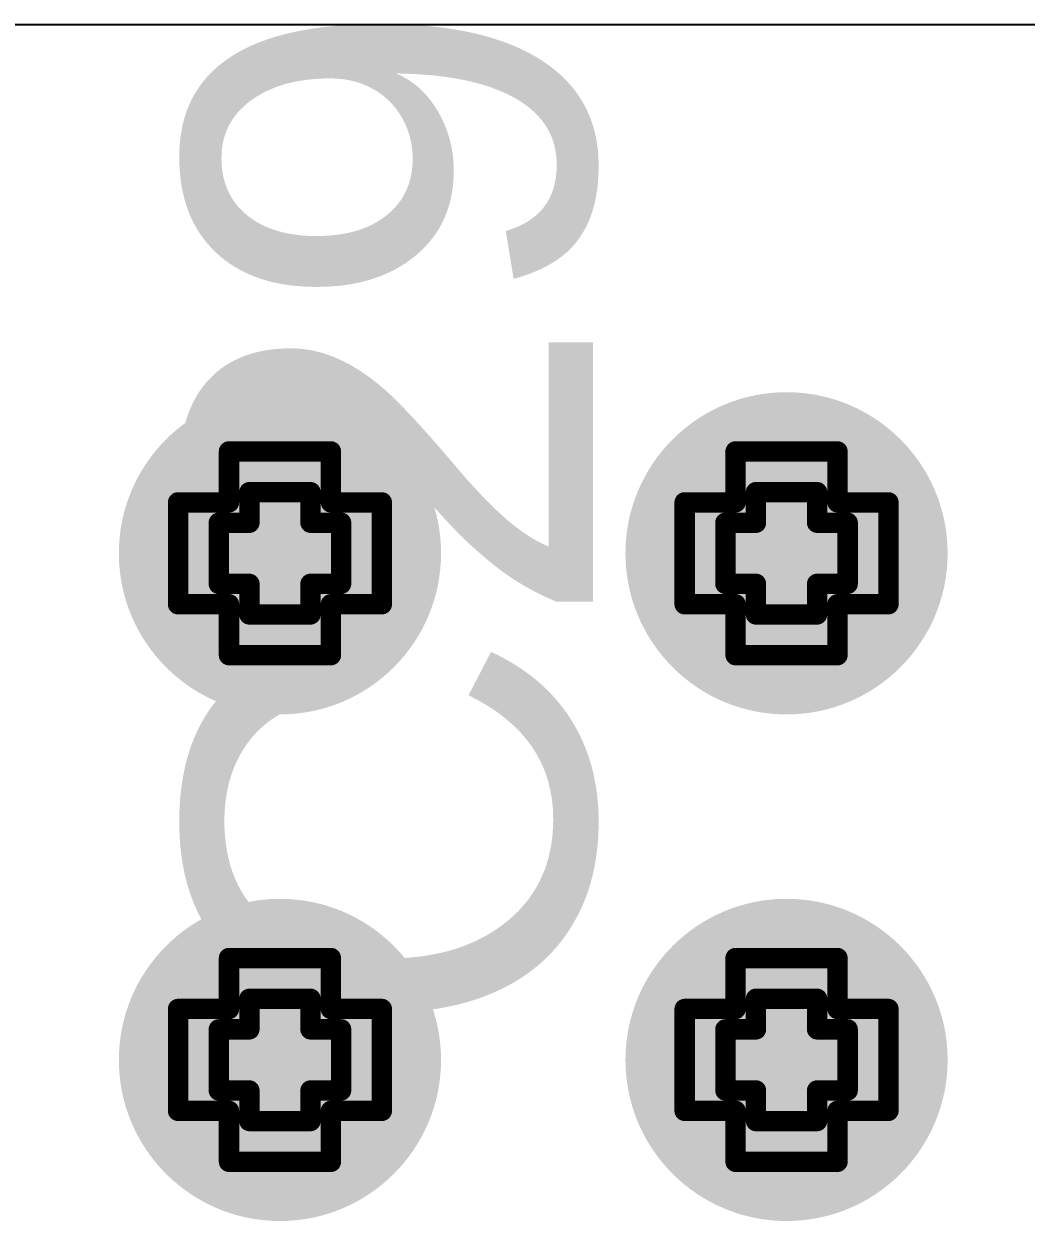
# Model space of a CAD drawing. Header units: inches. Extents: x -5 to 5258, y -4 to 5281.
# Drawn here: x 40.551 to 43.049, y 22.963 to 25.947 of the extents above; entities that cross this region are included whole.
import ezdxf

# ---------------------------------------------------------------- set-up
doc = ezdxf.new("R2010")
doc.units = ezdxf.units.IN
for name, color, linetype in [('Bottom Layer', 5, 'Continuous'), ('Bottom Solder', 6, 'Continuous'), ('Drill Drawing', 1, 'Continuous'), ('Top Layer', 1, 'Continuous'), ('Top Overlay', 2, 'Continuous'), ('Top Solder', 216, 'Continuous'), ('Via Holes', 16, 'Continuous')]:
    doc.layers.add(name, color=color, linetype=linetype)
doc.styles.add('Arial', font='', dxfattribs={"height": 0.2})
doc.styles.get('Arial').set_extended_font_data('Arial')

msp = doc.modelspace()

# ---------------------------------------------------------------- hatches: boundary and pattern name
at = {"layer": 'Bottom Layer'}
h = msp.add_hatch(color=5, dxfattribs=at)
edge = h.paths.add_edge_path()
edge.add_arc((41.1889, 24.6274), 0.3, 0, 360)
h = msp.add_hatch(color=5, dxfattribs=at)
edge = h.paths.add_edge_path()
edge.add_arc((42.4518, 24.6274), 0.3, 0, 360)
h = msp.add_hatch(color=5, dxfattribs=at)
edge = h.paths.add_edge_path()
edge.add_arc((41.1889, 23.3645), 0.3, 0, 360)
h = msp.add_hatch(color=5, dxfattribs=at)
edge = h.paths.add_edge_path()
edge.add_arc((42.4518, 23.3645), 0.3, 0, 360)
at = {"layer": 'Bottom Solder'}
h = msp.add_hatch(color=6, dxfattribs=at)
edge = h.paths.add_edge_path()
edge.add_arc((41.1889, 24.6274), 0.4016, 0, 360)
h = msp.add_hatch(color=6, dxfattribs=at)
edge = h.paths.add_edge_path()
edge.add_arc((42.4518, 24.6274), 0.4016, 0, 360)
h = msp.add_hatch(color=6, dxfattribs=at)
edge = h.paths.add_edge_path()
edge.add_arc((41.1889, 23.3645), 0.4016, 0, 360)
h = msp.add_hatch(color=6, dxfattribs=at)
edge = h.paths.add_edge_path()
edge.add_arc((42.4518, 23.3645), 0.4016, 0, 360)
at = {"layer": 'Top Layer'}
h = msp.add_hatch(color=1, dxfattribs=at)
edge = h.paths.add_edge_path()
edge.add_arc((41.1889, 24.6274), 0.3, 0, 360)
h = msp.add_hatch(color=1, dxfattribs=at)
edge = h.paths.add_edge_path()
edge.add_arc((42.4518, 24.6274), 0.3, 0, 360)
h = msp.add_hatch(color=1, dxfattribs=at)
edge = h.paths.add_edge_path()
edge.add_arc((41.1889, 23.3645), 0.3, 0, 360)
h = msp.add_hatch(color=1, dxfattribs=at)
edge = h.paths.add_edge_path()
edge.add_arc((42.4518, 23.3645), 0.3, 0, 360)
at = {"layer": 'Top Solder'}
h = msp.add_hatch(color=216, dxfattribs=at)
edge = h.paths.add_edge_path()
edge.add_arc((41.1889, 24.6274), 0.4016, 0, 360)
h = msp.add_hatch(color=216, dxfattribs=at)
edge = h.paths.add_edge_path()
edge.add_arc((42.4518, 24.6274), 0.4016, 0, 360)
h = msp.add_hatch(color=216, dxfattribs=at)
edge = h.paths.add_edge_path()
edge.add_arc((41.1889, 23.3645), 0.4016, 0, 360)
h = msp.add_hatch(color=216, dxfattribs=at)
edge = h.paths.add_edge_path()
edge.add_arc((42.4518, 23.3645), 0.4016, 0, 360)
at = {"layer": 'Via Holes'}
h = msp.add_hatch(color=7, dxfattribs=at)
edge = h.paths.add_edge_path()
edge.add_arc((41.1889, 24.6274), 0.15, 0, 360)
h = msp.add_hatch(color=7, dxfattribs=at)
edge = h.paths.add_edge_path()
edge.add_arc((42.4518, 24.6274), 0.15, 0, 360)
h = msp.add_hatch(color=7, dxfattribs=at)
edge = h.paths.add_edge_path()
edge.add_arc((41.1889, 23.3645), 0.15, 0, 360)
h = msp.add_hatch(color=7, dxfattribs=at)
edge = h.paths.add_edge_path()
edge.add_arc((42.4518, 23.3645), 0.15, 0, 360)

# ---------------------------------------------------------------- linework, layer by layer
at = {"layer": 'Bottom Layer'}
msp.add_line((9.703, 25.9453), (43.6703, 25.9453), dxfattribs=at)
at = {"layer": 'Drill Drawing'}
for points in [[(41.0619, 24.7544, 0.0508, 0.0508, 0), (41.0619, 24.8814, 0.0508, 0.0508, 0)], [(41.0619, 24.8814, 0.0508, 0.0508, 0), (41.3159, 24.8814, 0.0508, 0.0508, 0)], [(41.3159, 24.7544, 0.0508, 0.0508, 0), (41.3159, 24.8814, 0.0508, 0.0508, 0)], [(42.3248, 24.7544, 0.0508, 0.0508, 0), (42.3248, 24.8814, 0.0508, 0.0508, 0)], [(42.3248, 24.8814, 0.0508, 0.0508, 0), (42.5788, 24.8814, 0.0508, 0.0508, 0)], [(42.5788, 24.7544, 0.0508, 0.0508, 0), (42.5788, 24.8814, 0.0508, 0.0508, 0)], [(41.1127, 24.7036, 0.0508, 0.0508, 0), (41.1127, 24.7798, 0.0508, 0.0508, 0)], [(41.1127, 24.7798, 0.0508, 0.0508, 0), (41.2651, 24.7798, 0.0508, 0.0508, 0)], [(41.2651, 24.7036, 0.0508, 0.0508, 0), (41.2651, 24.7798, 0.0508, 0.0508, 0)], [(42.3756, 24.7036, 0.0508, 0.0508, 0), (42.3756, 24.7798, 0.0508, 0.0508, 0)], [(42.3756, 24.7798, 0.0508, 0.0508, 0), (42.528, 24.7798, 0.0508, 0.0508, 0)], [(42.528, 24.7036, 0.0508, 0.0508, 0), (42.528, 24.7798, 0.0508, 0.0508, 0)], [(40.9349, 24.5004, 0.0508, 0.0508, 0), (40.9349, 24.7544, 0.0508, 0.0508, 0)], [(40.9349, 24.7544, 0.0508, 0.0508, 0), (41.0619, 24.7544, 0.0508, 0.0508, 0)], [(41.3159, 24.7544, 0.0508, 0.0508, 0), (41.4429, 24.7544, 0.0508, 0.0508, 0)], [(41.4429, 24.5004, 0.0508, 0.0508, 0), (41.4429, 24.7544, 0.0508, 0.0508, 0)], [(42.1978, 24.5004, 0.0508, 0.0508, 0), (42.1978, 24.7544, 0.0508, 0.0508, 0)], [(42.1978, 24.7544, 0.0508, 0.0508, 0), (42.3248, 24.7544, 0.0508, 0.0508, 0)], [(42.5788, 24.7544, 0.0508, 0.0508, 0), (42.7058, 24.7544, 0.0508, 0.0508, 0)], [(42.7058, 24.5004, 0.0508, 0.0508, 0), (42.7058, 24.7544, 0.0508, 0.0508, 0)], [(41.0365, 24.5512, 0.0508, 0.0508, 0), (41.0365, 24.7036, 0.0508, 0.0508, 0)], [(41.0365, 24.7036, 0.0508, 0.0508, 0), (41.1127, 24.7036, 0.0508, 0.0508, 0)], [(41.2651, 24.7036, 0.0508, 0.0508, 0), (41.3413, 24.7036, 0.0508, 0.0508, 0)], [(41.3413, 24.5512, 0.0508, 0.0508, 0), (41.3413, 24.7036, 0.0508, 0.0508, 0)], [(42.2994, 24.5512, 0.0508, 0.0508, 0), (42.2994, 24.7036, 0.0508, 0.0508, 0)], [(42.2994, 24.7036, 0.0508, 0.0508, 0), (42.3756, 24.7036, 0.0508, 0.0508, 0)], [(42.528, 24.7036, 0.0508, 0.0508, 0), (42.6042, 24.7036, 0.0508, 0.0508, 0)], [(42.6042, 24.5512, 0.0508, 0.0508, 0), (42.6042, 24.7036, 0.0508, 0.0508, 0)], [(41.0365, 24.5512, 0.0508, 0.0508, 0), (41.1127, 24.5512, 0.0508, 0.0508, 0)], [(41.1127, 24.475, 0.0508, 0.0508, 0), (41.1127, 24.5512, 0.0508, 0.0508, 0)], [(41.2651, 24.5512, 0.0508, 0.0508, 0), (41.3413, 24.5512, 0.0508, 0.0508, 0)], [(41.2651, 24.475, 0.0508, 0.0508, 0), (41.2651, 24.5512, 0.0508, 0.0508, 0)], [(42.2994, 24.5512, 0.0508, 0.0508, 0), (42.3756, 24.5512, 0.0508, 0.0508, 0)], [(42.3756, 24.475, 0.0508, 0.0508, 0), (42.3756, 24.5512, 0.0508, 0.0508, 0)], [(42.528, 24.5512, 0.0508, 0.0508, 0), (42.6042, 24.5512, 0.0508, 0.0508, 0)], [(42.528, 24.475, 0.0508, 0.0508, 0), (42.528, 24.5512, 0.0508, 0.0508, 0)], [(40.9349, 24.5004, 0.0508, 0.0508, 0), (41.0619, 24.5004, 0.0508, 0.0508, 0)], [(41.0619, 24.3734, 0.0508, 0.0508, 0), (41.0619, 24.5004, 0.0508, 0.0508, 0)], [(41.1127, 24.475, 0.0508, 0.0508, 0), (41.2651, 24.475, 0.0508, 0.0508, 0)], [(41.3159, 24.5004, 0.0508, 0.0508, 0), (41.4429, 24.5004, 0.0508, 0.0508, 0)], [(41.3159, 24.3734, 0.0508, 0.0508, 0), (41.3159, 24.5004, 0.0508, 0.0508, 0)], [(42.1978, 24.5004, 0.0508, 0.0508, 0), (42.3248, 24.5004, 0.0508, 0.0508, 0)], [(42.3248, 24.3734, 0.0508, 0.0508, 0), (42.3248, 24.5004, 0.0508, 0.0508, 0)], [(42.3756, 24.475, 0.0508, 0.0508, 0), (42.528, 24.475, 0.0508, 0.0508, 0)], [(42.5788, 24.5004, 0.0508, 0.0508, 0), (42.7058, 24.5004, 0.0508, 0.0508, 0)], [(42.5788, 24.3734, 0.0508, 0.0508, 0), (42.5788, 24.5004, 0.0508, 0.0508, 0)], [(41.0619, 24.3734, 0.0508, 0.0508, 0), (41.3159, 24.3734, 0.0508, 0.0508, 0)], [(42.3248, 24.3734, 0.0508, 0.0508, 0), (42.5788, 24.3734, 0.0508, 0.0508, 0)], [(41.0619, 23.4915, 0.0508, 0.0508, 0), (41.0619, 23.6185, 0.0508, 0.0508, 0)], [(41.0619, 23.6185, 0.0508, 0.0508, 0), (41.3159, 23.6185, 0.0508, 0.0508, 0)], [(41.3159, 23.4915, 0.0508, 0.0508, 0), (41.3159, 23.6185, 0.0508, 0.0508, 0)], [(42.3248, 23.4915, 0.0508, 0.0508, 0), (42.3248, 23.6185, 0.0508, 0.0508, 0)], [(42.3248, 23.6185, 0.0508, 0.0508, 0), (42.5788, 23.6185, 0.0508, 0.0508, 0)], [(42.5788, 23.4915, 0.0508, 0.0508, 0), (42.5788, 23.6185, 0.0508, 0.0508, 0)], [(40.9349, 23.2375, 0.0508, 0.0508, 0), (40.9349, 23.4915, 0.0508, 0.0508, 0)], [(40.9349, 23.4915, 0.0508, 0.0508, 0), (41.0619, 23.4915, 0.0508, 0.0508, 0)], [(41.1127, 23.4407, 0.0508, 0.0508, 0), (41.1127, 23.5169, 0.0508, 0.0508, 0)], [(41.1127, 23.5169, 0.0508, 0.0508, 0), (41.2651, 23.5169, 0.0508, 0.0508, 0)], [(41.2651, 23.4407, 0.0508, 0.0508, 0), (41.2651, 23.5169, 0.0508, 0.0508, 0)], [(41.3159, 23.4915, 0.0508, 0.0508, 0), (41.4429, 23.4915, 0.0508, 0.0508, 0)], [(41.4429, 23.2375, 0.0508, 0.0508, 0), (41.4429, 23.4915, 0.0508, 0.0508, 0)], [(42.1978, 23.2375, 0.0508, 0.0508, 0), (42.1978, 23.4915, 0.0508, 0.0508, 0)], [(42.1978, 23.4915, 0.0508, 0.0508, 0), (42.3248, 23.4915, 0.0508, 0.0508, 0)], [(42.3756, 23.4407, 0.0508, 0.0508, 0), (42.3756, 23.5169, 0.0508, 0.0508, 0)], [(42.3756, 23.5169, 0.0508, 0.0508, 0), (42.528, 23.5169, 0.0508, 0.0508, 0)], [(42.528, 23.4407, 0.0508, 0.0508, 0), (42.528, 23.5169, 0.0508, 0.0508, 0)], [(42.5788, 23.4915, 0.0508, 0.0508, 0), (42.7058, 23.4915, 0.0508, 0.0508, 0)], [(42.7058, 23.2375, 0.0508, 0.0508, 0), (42.7058, 23.4915, 0.0508, 0.0508, 0)], [(41.0365, 23.2883, 0.0508, 0.0508, 0), (41.0365, 23.4407, 0.0508, 0.0508, 0)], [(41.0365, 23.4407, 0.0508, 0.0508, 0), (41.1127, 23.4407, 0.0508, 0.0508, 0)], [(41.2651, 23.4407, 0.0508, 0.0508, 0), (41.3413, 23.4407, 0.0508, 0.0508, 0)], [(41.3413, 23.2883, 0.0508, 0.0508, 0), (41.3413, 23.4407, 0.0508, 0.0508, 0)], [(42.2994, 23.2883, 0.0508, 0.0508, 0), (42.2994, 23.4407, 0.0508, 0.0508, 0)], [(42.2994, 23.4407, 0.0508, 0.0508, 0), (42.3756, 23.4407, 0.0508, 0.0508, 0)], [(42.528, 23.4407, 0.0508, 0.0508, 0), (42.6042, 23.4407, 0.0508, 0.0508, 0)], [(42.6042, 23.2883, 0.0508, 0.0508, 0), (42.6042, 23.4407, 0.0508, 0.0508, 0)], [(41.0365, 23.2883, 0.0508, 0.0508, 0), (41.1127, 23.2883, 0.0508, 0.0508, 0)], [(41.1127, 23.2121, 0.0508, 0.0508, 0), (41.1127, 23.2883, 0.0508, 0.0508, 0)], [(41.2651, 23.2883, 0.0508, 0.0508, 0), (41.3413, 23.2883, 0.0508, 0.0508, 0)], [(41.2651, 23.2121, 0.0508, 0.0508, 0), (41.2651, 23.2883, 0.0508, 0.0508, 0)], [(42.2994, 23.2883, 0.0508, 0.0508, 0), (42.3756, 23.2883, 0.0508, 0.0508, 0)], [(42.3756, 23.2121, 0.0508, 0.0508, 0), (42.3756, 23.2883, 0.0508, 0.0508, 0)], [(42.528, 23.2883, 0.0508, 0.0508, 0), (42.6042, 23.2883, 0.0508, 0.0508, 0)], [(42.528, 23.2121, 0.0508, 0.0508, 0), (42.528, 23.2883, 0.0508, 0.0508, 0)], [(40.9349, 23.2375, 0.0508, 0.0508, 0), (41.0619, 23.2375, 0.0508, 0.0508, 0)], [(41.0619, 23.1105, 0.0508, 0.0508, 0), (41.0619, 23.2375, 0.0508, 0.0508, 0)], [(41.3159, 23.2375, 0.0508, 0.0508, 0), (41.4429, 23.2375, 0.0508, 0.0508, 0)], [(41.3159, 23.1105, 0.0508, 0.0508, 0), (41.3159, 23.2375, 0.0508, 0.0508, 0)], [(42.1978, 23.2375, 0.0508, 0.0508, 0), (42.3248, 23.2375, 0.0508, 0.0508, 0)], [(42.3248, 23.1105, 0.0508, 0.0508, 0), (42.3248, 23.2375, 0.0508, 0.0508, 0)], [(42.5788, 23.2375, 0.0508, 0.0508, 0), (42.7058, 23.2375, 0.0508, 0.0508, 0)], [(42.5788, 23.1105, 0.0508, 0.0508, 0), (42.5788, 23.2375, 0.0508, 0.0508, 0)], [(41.1127, 23.2121, 0.0508, 0.0508, 0), (41.2651, 23.2121, 0.0508, 0.0508, 0)], [(42.3756, 23.2121, 0.0508, 0.0508, 0), (42.528, 23.2121, 0.0508, 0.0508, 0)], [(41.0619, 23.1105, 0.0508, 0.0508, 0), (41.3159, 23.1105, 0.0508, 0.0508, 0)], [(42.3248, 23.1105, 0.0508, 0.0508, 0), (42.5788, 23.1105, 0.0508, 0.0508, 0)]]:
    msp.add_lwpolyline(points, format="xyseb", dxfattribs=at)
for points in [[(41.0492, 24.8814, 0.0254, 0.0254, 1), (41.0746, 24.8814, 0.0254, 0.0254, 1)], [(41.0492, 24.8814, 0.0254, 0.0254, 1), (41.0746, 24.8814, 0.0254, 0.0254, 1)], [(41.3032, 24.8814, 0.0254, 0.0254, 1), (41.3286, 24.8814, 0.0254, 0.0254, 1)], [(41.3032, 24.8814, 0.0254, 0.0254, 1), (41.3286, 24.8814, 0.0254, 0.0254, 1)], [(42.3121, 24.8814, 0.0254, 0.0254, 1), (42.3375, 24.8814, 0.0254, 0.0254, 1)], [(42.3121, 24.8814, 0.0254, 0.0254, 1), (42.3375, 24.8814, 0.0254, 0.0254, 1)], [(42.5661, 24.8814, 0.0254, 0.0254, 1), (42.5915, 24.8814, 0.0254, 0.0254, 1)], [(42.5661, 24.8814, 0.0254, 0.0254, 1), (42.5915, 24.8814, 0.0254, 0.0254, 1)], [(41.1, 24.7798, 0.0254, 0.0254, 1), (41.1254, 24.7798, 0.0254, 0.0254, 1)], [(41.1, 24.7798, 0.0254, 0.0254, 1), (41.1254, 24.7798, 0.0254, 0.0254, 1)], [(41.2524, 24.7798, 0.0254, 0.0254, 1), (41.2778, 24.7798, 0.0254, 0.0254, 1)], [(41.2524, 24.7798, 0.0254, 0.0254, 1), (41.2778, 24.7798, 0.0254, 0.0254, 1)], [(42.3629, 24.7798, 0.0254, 0.0254, 1), (42.3883, 24.7798, 0.0254, 0.0254, 1)], [(42.3629, 24.7798, 0.0254, 0.0254, 1), (42.3883, 24.7798, 0.0254, 0.0254, 1)], [(42.5153, 24.7798, 0.0254, 0.0254, 1), (42.5407, 24.7798, 0.0254, 0.0254, 1)], [(42.5153, 24.7798, 0.0254, 0.0254, 1), (42.5407, 24.7798, 0.0254, 0.0254, 1)], [(40.9222, 24.7544, 0.0254, 0.0254, 1), (40.9476, 24.7544, 0.0254, 0.0254, 1)], [(40.9222, 24.7544, 0.0254, 0.0254, 1), (40.9476, 24.7544, 0.0254, 0.0254, 1)], [(41.0492, 24.7544, 0.0254, 0.0254, 1), (41.0746, 24.7544, 0.0254, 0.0254, 1)], [(41.0492, 24.7544, 0.0254, 0.0254, 1), (41.0746, 24.7544, 0.0254, 0.0254, 1)], [(41.3032, 24.7544, 0.0254, 0.0254, 1), (41.3286, 24.7544, 0.0254, 0.0254, 1)], [(41.3032, 24.7544, 0.0254, 0.0254, 1), (41.3286, 24.7544, 0.0254, 0.0254, 1)], [(41.4302, 24.7544, 0.0254, 0.0254, 1), (41.4556, 24.7544, 0.0254, 0.0254, 1)], [(41.4302, 24.7544, 0.0254, 0.0254, 1), (41.4556, 24.7544, 0.0254, 0.0254, 1)], [(42.1851, 24.7544, 0.0254, 0.0254, 1), (42.2105, 24.7544, 0.0254, 0.0254, 1)], [(42.1851, 24.7544, 0.0254, 0.0254, 1), (42.2105, 24.7544, 0.0254, 0.0254, 1)], [(42.3121, 24.7544, 0.0254, 0.0254, 1), (42.3375, 24.7544, 0.0254, 0.0254, 1)], [(42.3121, 24.7544, 0.0254, 0.0254, 1), (42.3375, 24.7544, 0.0254, 0.0254, 1)], [(42.5661, 24.7544, 0.0254, 0.0254, 1), (42.5915, 24.7544, 0.0254, 0.0254, 1)], [(42.5661, 24.7544, 0.0254, 0.0254, 1), (42.5915, 24.7544, 0.0254, 0.0254, 1)], [(42.6931, 24.7544, 0.0254, 0.0254, 1), (42.7185, 24.7544, 0.0254, 0.0254, 1)], [(42.6931, 24.7544, 0.0254, 0.0254, 1), (42.7185, 24.7544, 0.0254, 0.0254, 1)], [(41.0238, 24.7036, 0.0254, 0.0254, 1), (41.0492, 24.7036, 0.0254, 0.0254, 1)], [(41.0238, 24.7036, 0.0254, 0.0254, 1), (41.0492, 24.7036, 0.0254, 0.0254, 1)], [(41.1, 24.7036, 0.0254, 0.0254, 1), (41.1254, 24.7036, 0.0254, 0.0254, 1)], [(41.1, 24.7036, 0.0254, 0.0254, 1), (41.1254, 24.7036, 0.0254, 0.0254, 1)], [(41.2524, 24.7036, 0.0254, 0.0254, 1), (41.2778, 24.7036, 0.0254, 0.0254, 1)], [(41.2524, 24.7036, 0.0254, 0.0254, 1), (41.2778, 24.7036, 0.0254, 0.0254, 1)], [(41.3286, 24.7036, 0.0254, 0.0254, 1), (41.354, 24.7036, 0.0254, 0.0254, 1)], [(41.3286, 24.7036, 0.0254, 0.0254, 1), (41.354, 24.7036, 0.0254, 0.0254, 1)], [(42.2867, 24.7036, 0.0254, 0.0254, 1), (42.3121, 24.7036, 0.0254, 0.0254, 1)], [(42.2867, 24.7036, 0.0254, 0.0254, 1), (42.3121, 24.7036, 0.0254, 0.0254, 1)], [(42.3629, 24.7036, 0.0254, 0.0254, 1), (42.3883, 24.7036, 0.0254, 0.0254, 1)], [(42.3629, 24.7036, 0.0254, 0.0254, 1), (42.3883, 24.7036, 0.0254, 0.0254, 1)], [(42.5153, 24.7036, 0.0254, 0.0254, 1), (42.5407, 24.7036, 0.0254, 0.0254, 1)], [(42.5153, 24.7036, 0.0254, 0.0254, 1), (42.5407, 24.7036, 0.0254, 0.0254, 1)], [(42.5915, 24.7036, 0.0254, 0.0254, 1), (42.6169, 24.7036, 0.0254, 0.0254, 1)], [(42.5915, 24.7036, 0.0254, 0.0254, 1), (42.6169, 24.7036, 0.0254, 0.0254, 1)], [(41.0238, 24.5512, 0.0254, 0.0254, 1), (41.0492, 24.5512, 0.0254, 0.0254, 1)], [(41.0238, 24.5512, 0.0254, 0.0254, 1), (41.0492, 24.5512, 0.0254, 0.0254, 1)], [(41.1, 24.5512, 0.0254, 0.0254, 1), (41.1254, 24.5512, 0.0254, 0.0254, 1)], [(41.1, 24.5512, 0.0254, 0.0254, 1), (41.1254, 24.5512, 0.0254, 0.0254, 1)], [(41.2524, 24.5512, 0.0254, 0.0254, 1), (41.2778, 24.5512, 0.0254, 0.0254, 1)], [(41.2524, 24.5512, 0.0254, 0.0254, 1), (41.2778, 24.5512, 0.0254, 0.0254, 1)], [(41.3286, 24.5512, 0.0254, 0.0254, 1), (41.354, 24.5512, 0.0254, 0.0254, 1)], [(41.3286, 24.5512, 0.0254, 0.0254, 1), (41.354, 24.5512, 0.0254, 0.0254, 1)], [(42.2867, 24.5512, 0.0254, 0.0254, 1), (42.3121, 24.5512, 0.0254, 0.0254, 1)], [(42.2867, 24.5512, 0.0254, 0.0254, 1), (42.3121, 24.5512, 0.0254, 0.0254, 1)], [(42.3629, 24.5512, 0.0254, 0.0254, 1), (42.3883, 24.5512, 0.0254, 0.0254, 1)], [(42.3629, 24.5512, 0.0254, 0.0254, 1), (42.3883, 24.5512, 0.0254, 0.0254, 1)], [(42.5153, 24.5512, 0.0254, 0.0254, 1), (42.5407, 24.5512, 0.0254, 0.0254, 1)], [(42.5153, 24.5512, 0.0254, 0.0254, 1), (42.5407, 24.5512, 0.0254, 0.0254, 1)], [(42.5915, 24.5512, 0.0254, 0.0254, 1), (42.6169, 24.5512, 0.0254, 0.0254, 1)], [(42.5915, 24.5512, 0.0254, 0.0254, 1), (42.6169, 24.5512, 0.0254, 0.0254, 1)], [(40.9222, 24.5004, 0.0254, 0.0254, 1), (40.9476, 24.5004, 0.0254, 0.0254, 1)], [(40.9222, 24.5004, 0.0254, 0.0254, 1), (40.9476, 24.5004, 0.0254, 0.0254, 1)], [(41.0492, 24.5004, 0.0254, 0.0254, 1), (41.0746, 24.5004, 0.0254, 0.0254, 1)], [(41.0492, 24.5004, 0.0254, 0.0254, 1), (41.0746, 24.5004, 0.0254, 0.0254, 1)], [(41.1, 24.475, 0.0254, 0.0254, 1), (41.1254, 24.475, 0.0254, 0.0254, 1)], [(41.1, 24.475, 0.0254, 0.0254, 1), (41.1254, 24.475, 0.0254, 0.0254, 1)], [(41.2524, 24.475, 0.0254, 0.0254, 1), (41.2778, 24.475, 0.0254, 0.0254, 1)], [(41.2524, 24.475, 0.0254, 0.0254, 1), (41.2778, 24.475, 0.0254, 0.0254, 1)], [(41.3032, 24.5004, 0.0254, 0.0254, 1), (41.3286, 24.5004, 0.0254, 0.0254, 1)], [(41.3032, 24.5004, 0.0254, 0.0254, 1), (41.3286, 24.5004, 0.0254, 0.0254, 1)], [(41.4302, 24.5004, 0.0254, 0.0254, 1), (41.4556, 24.5004, 0.0254, 0.0254, 1)], [(41.4302, 24.5004, 0.0254, 0.0254, 1), (41.4556, 24.5004, 0.0254, 0.0254, 1)], [(42.1851, 24.5004, 0.0254, 0.0254, 1), (42.2105, 24.5004, 0.0254, 0.0254, 1)], [(42.1851, 24.5004, 0.0254, 0.0254, 1), (42.2105, 24.5004, 0.0254, 0.0254, 1)], [(42.3121, 24.5004, 0.0254, 0.0254, 1), (42.3375, 24.5004, 0.0254, 0.0254, 1)], [(42.3121, 24.5004, 0.0254, 0.0254, 1), (42.3375, 24.5004, 0.0254, 0.0254, 1)], [(42.3629, 24.475, 0.0254, 0.0254, 1), (42.3883, 24.475, 0.0254, 0.0254, 1)], [(42.3629, 24.475, 0.0254, 0.0254, 1), (42.3883, 24.475, 0.0254, 0.0254, 1)], [(42.5153, 24.475, 0.0254, 0.0254, 1), (42.5407, 24.475, 0.0254, 0.0254, 1)], [(42.5153, 24.475, 0.0254, 0.0254, 1), (42.5407, 24.475, 0.0254, 0.0254, 1)], [(42.5661, 24.5004, 0.0254, 0.0254, 1), (42.5915, 24.5004, 0.0254, 0.0254, 1)], [(42.5661, 24.5004, 0.0254, 0.0254, 1), (42.5915, 24.5004, 0.0254, 0.0254, 1)], [(42.6931, 24.5004, 0.0254, 0.0254, 1), (42.7185, 24.5004, 0.0254, 0.0254, 1)], [(42.6931, 24.5004, 0.0254, 0.0254, 1), (42.7185, 24.5004, 0.0254, 0.0254, 1)], [(41.0492, 24.3734, 0.0254, 0.0254, 1), (41.0746, 24.3734, 0.0254, 0.0254, 1)], [(41.0492, 24.3734, 0.0254, 0.0254, 1), (41.0746, 24.3734, 0.0254, 0.0254, 1)], [(41.3032, 24.3734, 0.0254, 0.0254, 1), (41.3286, 24.3734, 0.0254, 0.0254, 1)], [(41.3032, 24.3734, 0.0254, 0.0254, 1), (41.3286, 24.3734, 0.0254, 0.0254, 1)], [(42.3121, 24.3734, 0.0254, 0.0254, 1), (42.3375, 24.3734, 0.0254, 0.0254, 1)], [(42.3121, 24.3734, 0.0254, 0.0254, 1), (42.3375, 24.3734, 0.0254, 0.0254, 1)], [(42.5661, 24.3734, 0.0254, 0.0254, 1), (42.5915, 24.3734, 0.0254, 0.0254, 1)], [(42.5661, 24.3734, 0.0254, 0.0254, 1), (42.5915, 24.3734, 0.0254, 0.0254, 1)], [(41.0492, 23.6185, 0.0254, 0.0254, 1), (41.0746, 23.6185, 0.0254, 0.0254, 1)], [(41.0492, 23.6185, 0.0254, 0.0254, 1), (41.0746, 23.6185, 0.0254, 0.0254, 1)], [(41.3032, 23.6185, 0.0254, 0.0254, 1), (41.3286, 23.6185, 0.0254, 0.0254, 1)], [(41.3032, 23.6185, 0.0254, 0.0254, 1), (41.3286, 23.6185, 0.0254, 0.0254, 1)], [(42.3121, 23.6185, 0.0254, 0.0254, 1), (42.3375, 23.6185, 0.0254, 0.0254, 1)], [(42.3121, 23.6185, 0.0254, 0.0254, 1), (42.3375, 23.6185, 0.0254, 0.0254, 1)], [(42.5661, 23.6185, 0.0254, 0.0254, 1), (42.5915, 23.6185, 0.0254, 0.0254, 1)], [(42.5661, 23.6185, 0.0254, 0.0254, 1), (42.5915, 23.6185, 0.0254, 0.0254, 1)], [(40.9222, 23.4915, 0.0254, 0.0254, 1), (40.9476, 23.4915, 0.0254, 0.0254, 1)], [(40.9222, 23.4915, 0.0254, 0.0254, 1), (40.9476, 23.4915, 0.0254, 0.0254, 1)], [(41.0492, 23.4915, 0.0254, 0.0254, 1), (41.0746, 23.4915, 0.0254, 0.0254, 1)], [(41.0492, 23.4915, 0.0254, 0.0254, 1), (41.0746, 23.4915, 0.0254, 0.0254, 1)], [(41.1, 23.5169, 0.0254, 0.0254, 1), (41.1254, 23.5169, 0.0254, 0.0254, 1)], [(41.1, 23.5169, 0.0254, 0.0254, 1), (41.1254, 23.5169, 0.0254, 0.0254, 1)], [(41.2524, 23.5169, 0.0254, 0.0254, 1), (41.2778, 23.5169, 0.0254, 0.0254, 1)], [(41.2524, 23.5169, 0.0254, 0.0254, 1), (41.2778, 23.5169, 0.0254, 0.0254, 1)], [(41.3032, 23.4915, 0.0254, 0.0254, 1), (41.3286, 23.4915, 0.0254, 0.0254, 1)], [(41.3032, 23.4915, 0.0254, 0.0254, 1), (41.3286, 23.4915, 0.0254, 0.0254, 1)], [(41.4302, 23.4915, 0.0254, 0.0254, 1), (41.4556, 23.4915, 0.0254, 0.0254, 1)], [(41.4302, 23.4915, 0.0254, 0.0254, 1), (41.4556, 23.4915, 0.0254, 0.0254, 1)], [(42.1851, 23.4915, 0.0254, 0.0254, 1), (42.2105, 23.4915, 0.0254, 0.0254, 1)], [(42.1851, 23.4915, 0.0254, 0.0254, 1), (42.2105, 23.4915, 0.0254, 0.0254, 1)], [(42.3121, 23.4915, 0.0254, 0.0254, 1), (42.3375, 23.4915, 0.0254, 0.0254, 1)], [(42.3121, 23.4915, 0.0254, 0.0254, 1), (42.3375, 23.4915, 0.0254, 0.0254, 1)], [(42.3629, 23.5169, 0.0254, 0.0254, 1), (42.3883, 23.5169, 0.0254, 0.0254, 1)], [(42.3629, 23.5169, 0.0254, 0.0254, 1), (42.3883, 23.5169, 0.0254, 0.0254, 1)], [(42.5153, 23.5169, 0.0254, 0.0254, 1), (42.5407, 23.5169, 0.0254, 0.0254, 1)], [(42.5153, 23.5169, 0.0254, 0.0254, 1), (42.5407, 23.5169, 0.0254, 0.0254, 1)], [(42.5661, 23.4915, 0.0254, 0.0254, 1), (42.5915, 23.4915, 0.0254, 0.0254, 1)], [(42.5661, 23.4915, 0.0254, 0.0254, 1), (42.5915, 23.4915, 0.0254, 0.0254, 1)], [(42.6931, 23.4915, 0.0254, 0.0254, 1), (42.7185, 23.4915, 0.0254, 0.0254, 1)], [(42.6931, 23.4915, 0.0254, 0.0254, 1), (42.7185, 23.4915, 0.0254, 0.0254, 1)], [(41.0238, 23.4407, 0.0254, 0.0254, 1), (41.0492, 23.4407, 0.0254, 0.0254, 1)], [(41.0238, 23.4407, 0.0254, 0.0254, 1), (41.0492, 23.4407, 0.0254, 0.0254, 1)], [(41.1, 23.4407, 0.0254, 0.0254, 1), (41.1254, 23.4407, 0.0254, 0.0254, 1)], [(41.1, 23.4407, 0.0254, 0.0254, 1), (41.1254, 23.4407, 0.0254, 0.0254, 1)], [(41.2524, 23.4407, 0.0254, 0.0254, 1), (41.2778, 23.4407, 0.0254, 0.0254, 1)], [(41.2524, 23.4407, 0.0254, 0.0254, 1), (41.2778, 23.4407, 0.0254, 0.0254, 1)], [(41.3286, 23.4407, 0.0254, 0.0254, 1), (41.354, 23.4407, 0.0254, 0.0254, 1)], [(41.3286, 23.4407, 0.0254, 0.0254, 1), (41.354, 23.4407, 0.0254, 0.0254, 1)], [(42.2867, 23.4407, 0.0254, 0.0254, 1), (42.3121, 23.4407, 0.0254, 0.0254, 1)], [(42.2867, 23.4407, 0.0254, 0.0254, 1), (42.3121, 23.4407, 0.0254, 0.0254, 1)], [(42.3629, 23.4407, 0.0254, 0.0254, 1), (42.3883, 23.4407, 0.0254, 0.0254, 1)], [(42.3629, 23.4407, 0.0254, 0.0254, 1), (42.3883, 23.4407, 0.0254, 0.0254, 1)], [(42.5153, 23.4407, 0.0254, 0.0254, 1), (42.5407, 23.4407, 0.0254, 0.0254, 1)], [(42.5153, 23.4407, 0.0254, 0.0254, 1), (42.5407, 23.4407, 0.0254, 0.0254, 1)], [(42.5915, 23.4407, 0.0254, 0.0254, 1), (42.6169, 23.4407, 0.0254, 0.0254, 1)], [(42.5915, 23.4407, 0.0254, 0.0254, 1), (42.6169, 23.4407, 0.0254, 0.0254, 1)], [(41.0238, 23.2883, 0.0254, 0.0254, 1), (41.0492, 23.2883, 0.0254, 0.0254, 1)], [(41.0238, 23.2883, 0.0254, 0.0254, 1), (41.0492, 23.2883, 0.0254, 0.0254, 1)], [(41.1, 23.2883, 0.0254, 0.0254, 1), (41.1254, 23.2883, 0.0254, 0.0254, 1)], [(41.1, 23.2883, 0.0254, 0.0254, 1), (41.1254, 23.2883, 0.0254, 0.0254, 1)], [(41.2524, 23.2883, 0.0254, 0.0254, 1), (41.2778, 23.2883, 0.0254, 0.0254, 1)], [(41.2524, 23.2883, 0.0254, 0.0254, 1), (41.2778, 23.2883, 0.0254, 0.0254, 1)], [(41.3286, 23.2883, 0.0254, 0.0254, 1), (41.354, 23.2883, 0.0254, 0.0254, 1)], [(41.3286, 23.2883, 0.0254, 0.0254, 1), (41.354, 23.2883, 0.0254, 0.0254, 1)], [(42.2867, 23.2883, 0.0254, 0.0254, 1), (42.3121, 23.2883, 0.0254, 0.0254, 1)], [(42.2867, 23.2883, 0.0254, 0.0254, 1), (42.3121, 23.2883, 0.0254, 0.0254, 1)], [(42.3629, 23.2883, 0.0254, 0.0254, 1), (42.3883, 23.2883, 0.0254, 0.0254, 1)], [(42.3629, 23.2883, 0.0254, 0.0254, 1), (42.3883, 23.2883, 0.0254, 0.0254, 1)], [(42.5153, 23.2883, 0.0254, 0.0254, 1), (42.5407, 23.2883, 0.0254, 0.0254, 1)], [(42.5153, 23.2883, 0.0254, 0.0254, 1), (42.5407, 23.2883, 0.0254, 0.0254, 1)], [(42.5915, 23.2883, 0.0254, 0.0254, 1), (42.6169, 23.2883, 0.0254, 0.0254, 1)], [(42.5915, 23.2883, 0.0254, 0.0254, 1), (42.6169, 23.2883, 0.0254, 0.0254, 1)], [(40.9222, 23.2375, 0.0254, 0.0254, 1), (40.9476, 23.2375, 0.0254, 0.0254, 1)], [(40.9222, 23.2375, 0.0254, 0.0254, 1), (40.9476, 23.2375, 0.0254, 0.0254, 1)], [(41.0492, 23.2375, 0.0254, 0.0254, 1), (41.0746, 23.2375, 0.0254, 0.0254, 1)], [(41.0492, 23.2375, 0.0254, 0.0254, 1), (41.0746, 23.2375, 0.0254, 0.0254, 1)], [(41.3032, 23.2375, 0.0254, 0.0254, 1), (41.3286, 23.2375, 0.0254, 0.0254, 1)], [(41.3032, 23.2375, 0.0254, 0.0254, 1), (41.3286, 23.2375, 0.0254, 0.0254, 1)], [(41.4302, 23.2375, 0.0254, 0.0254, 1), (41.4556, 23.2375, 0.0254, 0.0254, 1)], [(41.4302, 23.2375, 0.0254, 0.0254, 1), (41.4556, 23.2375, 0.0254, 0.0254, 1)], [(42.1851, 23.2375, 0.0254, 0.0254, 1), (42.2105, 23.2375, 0.0254, 0.0254, 1)], [(42.1851, 23.2375, 0.0254, 0.0254, 1), (42.2105, 23.2375, 0.0254, 0.0254, 1)], [(42.3121, 23.2375, 0.0254, 0.0254, 1), (42.3375, 23.2375, 0.0254, 0.0254, 1)], [(42.3121, 23.2375, 0.0254, 0.0254, 1), (42.3375, 23.2375, 0.0254, 0.0254, 1)], [(42.5661, 23.2375, 0.0254, 0.0254, 1), (42.5915, 23.2375, 0.0254, 0.0254, 1)], [(42.5661, 23.2375, 0.0254, 0.0254, 1), (42.5915, 23.2375, 0.0254, 0.0254, 1)], [(42.6931, 23.2375, 0.0254, 0.0254, 1), (42.7185, 23.2375, 0.0254, 0.0254, 1)], [(42.6931, 23.2375, 0.0254, 0.0254, 1), (42.7185, 23.2375, 0.0254, 0.0254, 1)], [(41.1, 23.2121, 0.0254, 0.0254, 1), (41.1254, 23.2121, 0.0254, 0.0254, 1)], [(41.1, 23.2121, 0.0254, 0.0254, 1), (41.1254, 23.2121, 0.0254, 0.0254, 1)], [(41.2524, 23.2121, 0.0254, 0.0254, 1), (41.2778, 23.2121, 0.0254, 0.0254, 1)], [(41.2524, 23.2121, 0.0254, 0.0254, 1), (41.2778, 23.2121, 0.0254, 0.0254, 1)], [(42.3629, 23.2121, 0.0254, 0.0254, 1), (42.3883, 23.2121, 0.0254, 0.0254, 1)], [(42.3629, 23.2121, 0.0254, 0.0254, 1), (42.3883, 23.2121, 0.0254, 0.0254, 1)], [(42.5153, 23.2121, 0.0254, 0.0254, 1), (42.5407, 23.2121, 0.0254, 0.0254, 1)], [(42.5153, 23.2121, 0.0254, 0.0254, 1), (42.5407, 23.2121, 0.0254, 0.0254, 1)], [(41.0492, 23.1105, 0.0254, 0.0254, 1), (41.0746, 23.1105, 0.0254, 0.0254, 1)], [(41.0492, 23.1105, 0.0254, 0.0254, 1), (41.0746, 23.1105, 0.0254, 0.0254, 1)], [(41.3032, 23.1105, 0.0254, 0.0254, 1), (41.3286, 23.1105, 0.0254, 0.0254, 1)], [(41.3032, 23.1105, 0.0254, 0.0254, 1), (41.3286, 23.1105, 0.0254, 0.0254, 1)], [(42.3121, 23.1105, 0.0254, 0.0254, 1), (42.3375, 23.1105, 0.0254, 0.0254, 1)], [(42.3121, 23.1105, 0.0254, 0.0254, 1), (42.3375, 23.1105, 0.0254, 0.0254, 1)], [(42.5661, 23.1105, 0.0254, 0.0254, 1), (42.5915, 23.1105, 0.0254, 0.0254, 1)], [(42.5661, 23.1105, 0.0254, 0.0254, 1), (42.5915, 23.1105, 0.0254, 0.0254, 1)]]:
    msp.add_lwpolyline(points, format="xyseb", close=True, dxfattribs=at)

# ---------------------------------------------------------------- texts
at = {"layer": 'Top Overlay', "style": 'Arial'}
msp.add_text('C29', height=1.016, rotation=90, dxfattribs=at).set_placement((41.969, 23.4108))

doc.saveas('drawing.dxf')
